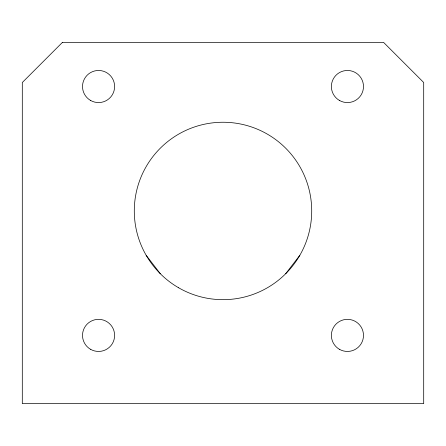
<?xml version="1.0" encoding="UTF-8"?>
<svg xmlns="http://www.w3.org/2000/svg" width="446" height="446" viewBox="0 0 446 446"><rect width="100%" height="100%" fill="white"/><g stroke="black" fill="none" stroke-linecap="round" stroke-linejoin="round"><path stroke-width="0.67" d="M285.724 273.682L299.823 255.313M146.177 255.313L160.276 273.682M62.44 42.37L22.3 82.51L22.3 403.63L423.7 403.63L423.7 82.51L383.56 42.37L62.44 42.37M339.406 100.428A16.056 16.056 0 0 0 363.49 86.524A16.056 16.056 0 0 0 339.406 72.62A16.056 16.056 0 0 0 339.406 100.428M339.406 349.296A16.056 16.056 0 0 0 363.49 335.392A16.056 16.056 0 0 0 339.406 321.488A16.056 16.056 0 0 0 339.406 349.296M90.538 100.428A16.056 16.056 0 0 0 114.622 86.524A16.056 16.056 0 0 0 90.538 72.62A16.056 16.056 0 0 0 90.538 100.428M90.538 349.296A16.056 16.056 0 0 0 114.622 335.392A16.056 16.056 0 0 0 90.538 321.488A16.056 16.056 0 0 0 90.538 349.296M178.645 287.782A88.709 88.709 0 0 0 311.709 210.958A88.709 88.709 0 0 0 178.645 134.135A88.709 88.709 0 0 0 178.645 287.782"/></g></svg>
